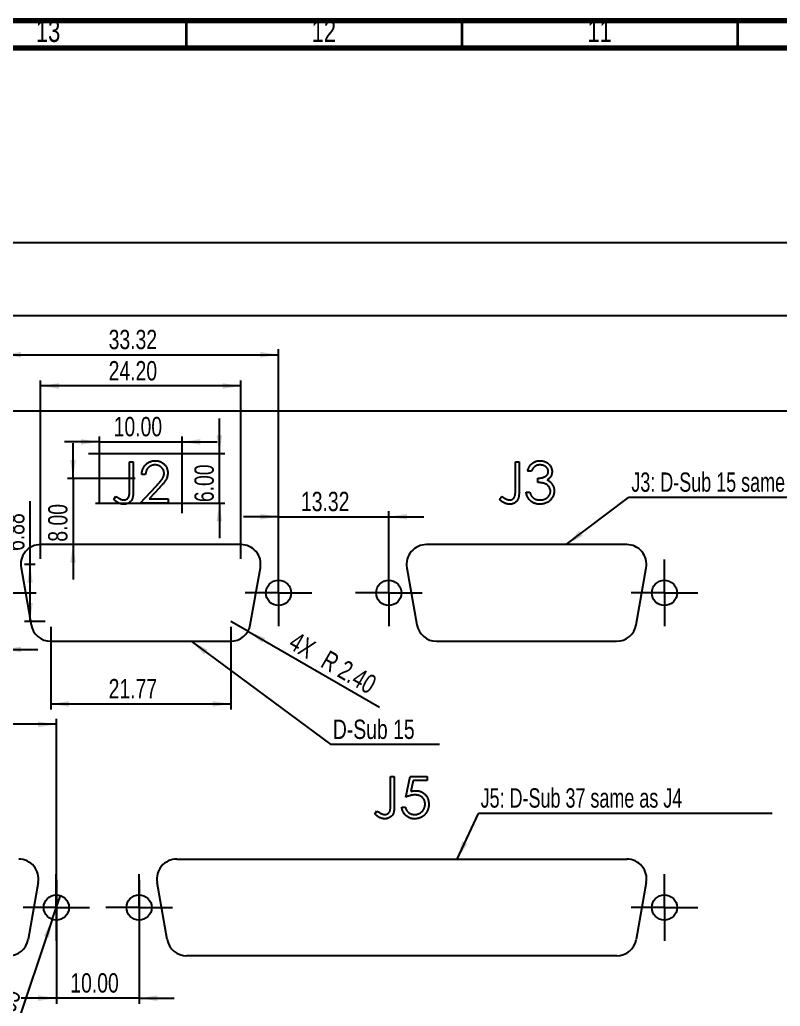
# Model space of a CAD drawing. Header units: millimetres. Extents: x 0 to 836, y 0 to 589.
# Drawn here: x 195.3 to 333.2, y 410.4 to 589.1 of the extents above; entities that cross this region are included whole.
import ezdxf

# ---------------------------------------------------------------- set-up
doc = ezdxf.new("R2010")
doc.units = ezdxf.units.MM
doc.layers.add('FORMAT', color=7, linetype='Continuous')
doc.styles.add('SLDTEXTSTYLE0', font='TXT', dxfattribs={"width": 0.75})
doc.styles.add('SLDTEXTSTYLE3', font='TXT', dxfattribs={"width": 0.695652})
doc.dimstyles.new('SLDDIMSTYLE0', dxfattribs={"dimtxt": 3.5, "dimasz": 3.302, "dimexe": 0, "dimexo": 0.0625, "dimgap": 0.875, "dimtad": 1, "dimlfac": 0.666667, "dimrnd": 1e-09, "dimzin": 4, "dimdsep": 46, "dimtxsty": 'SLDTEXTSTYLE0', "dimsah": 1, "dimcen": 0.09, "dimadec": 0, "dimazin": 1, "dimtfac": 1, "dimtofl": 0, "dimtmove": 0, "dimatfit": 3, "dimfxl": 1, "dimfrac": 2, "dimtolj": 1, "dimtzin": 12, "dimarcsym": 0})
doc.dimstyles.new('SLDDIMSTYLE1', dxfattribs={"dimtxt": 3.5, "dimasz": 3.302, "dimexe": 0, "dimexo": 0.0625, "dimgap": 0.875, "dimtad": 1, "dimlfac": 0.666667, "dimrnd": 1e-09, "dimzin": 4, "dimdsep": 46, "dimtxsty": 'SLDTEXTSTYLE0', "dimsah": 1, "dimcen": 0.09, "dimadec": 0, "dimazin": 1, "dimtfac": 1, "dimtmove": 0, "dimatfit": 0, "dimfxl": 1, "dimfrac": 2, "dimtolj": 1, "dimtzin": 12, "dimarcsym": 0})
doc.dimstyles.new('SLDDIMSTYLE3', dxfattribs={"dimtxt": 3.5, "dimasz": 3.302, "dimexe": 0, "dimexo": 0.0625, "dimgap": 0.875, "dimtad": 1, "dimlfac": 0.666667, "dimrnd": 1e-09, "dimzin": 4, "dimdsep": 46, "dimtxsty": 'SLDTEXTSTYLE0', "dimsah": 1, "dimcen": 0, "dimadec": 0, "dimazin": 1, "dimtfac": 1, "dimtofl": 0, "dimtmove": 0, "dimatfit": 3, "dimfxl": 1, "dimfrac": 2, "dimtolj": 1, "dimtzin": 12, "dimarcsym": 0})
doc.dimstyles.new('SLDDIMSTYLE4', dxfattribs={"dimtxt": 3.5, "dimasz": 3.302, "dimexe": 0, "dimexo": 0.0625, "dimgap": 0.875, "dimtad": 1, "dimlfac": 0.666667, "dimrnd": 1e-09, "dimzin": 12, "dimdsep": 46, "dimtxsty": 'SLDTEXTSTYLE0', "dimsah": 1, "dimcen": 0.09, "dimadec": 0, "dimazin": 3, "dimtfac": 1, "dimtofl": 0, "dimtmove": 0, "dimatfit": 3, "dimfxl": 1, "dimfrac": 2, "dimtolj": 1, "dimtzin": 12, "dimarcsym": 0})
doc.dimstyles.new('SLDDIMSTYLE5', dxfattribs={"dimtxt": 3.5, "dimasz": 3.302, "dimexe": 0, "dimexo": 0.0625, "dimgap": 0.875, "dimtad": 1, "dimlfac": 0.666667, "dimrnd": 1e-09, "dimzin": 12, "dimdsep": 46, "dimtxsty": 'SLDTEXTSTYLE0', "dimsah": 1, "dimcen": 0.09, "dimadec": 0, "dimazin": 3, "dimtfac": 1, "dimtmove": 0, "dimatfit": 0, "dimfxl": 1, "dimfrac": 2, "dimtolj": 1, "dimtzin": 12, "dimarcsym": 0})
doc.dimstyles.new('SLDDIMSTYLE6', dxfattribs={"dimtxt": 3.5, "dimasz": 3.302, "dimexe": 0, "dimexo": 0.0625, "dimgap": 0.875, "dimtad": 1, "dimlfac": 0.666667, "dimrnd": 1e-09, "dimzin": 12, "dimdsep": 46, "dimtxsty": 'SLDTEXTSTYLE0', "dimblk1": 'NONE', "dimsah": 1, "dimcen": 0, "dimadec": 0, "dimazin": 3, "dimtfac": 1, "dimtmove": 0, "dimatfit": 3, "dimldrblk": 'NONE', "dimfxl": 1, "dimfrac": 2, "dimtolj": 1, "dimtzin": 12, "dimarcsym": 0})
doc.dimstyles.new('SLDDIMSTYLE7', dxfattribs={"dimtxt": 0.18, "dimasz": 3.302, "dimexe": 0, "dimexo": 0.0625, "dimgap": 0, "dimtad": 0, "dimtih": 1, "dimtoh": 1, "dimdec": 0, "dimrnd": 1e-09, "dimzin": 0, "dimdsep": 46, "dimtxsty": 'Standard', "dimsah": 1, "dimcen": 0.09, "dimadec": 0, "dimazin": 0, "dimtfac": 3.302, "dimtdec": 0, "dimtofl": 0, "dimtmove": 0, "dimatfit": 3, "dimfxl": 1, "dimfrac": 2, "dimtolj": 1, "dimtzin": 0, "dimarcsym": 0})

# ---------------------------------------------------------------- blocks, each defined once
blk = doc.blocks.new('_D_1')
at = {"layer": 'FORMAT'}
for p, q in [((58.29, 421.36), (58.29, 549.74)), ((694.29, 421.36), (694.29, 549.74)), ((58.29, 548.74), (694.29, 548.74))]:
    blk.add_line(p, q, dxfattribs=at)
for points in [[(58.29, 548.74), (61.59, 548.23), (61.59, 549.24)], [(694.29, 548.74), (690.99, 549.24), (690.99, 548.23)]]:
    blk.add_solid(points, dxfattribs=at)
at = {"layer": 'FORMAT', "insert": (369.18, 553.25), "char_height": 3.5, "attachment_point": 1, "style": 'SLDTEXTSTYLE0'}
blk.add_mtext('424.00', dxfattribs=at)
blk = doc.blocks.new('_D_32')
at = {"layer": 'FORMAT'}
for q in [(202.65, 430.43), (189.7, 392.04)]:
    blk.add_line((201.18, 426.1), q, dxfattribs=at)
blk.add_solid([(201.18, 426.1), (199.65, 423.13), (200.61, 422.8)], dxfattribs=at)
at = {"layer": 'FORMAT', "char_height": 3.5, "attachment_point": 1, "rotation": 71.3673, "style": 'SLDTEXTSTYLE0'}
for s, insert in [('3.05', (190.06, 407.33)), ('%%c', (188, 401.07)), ('2X', (185.39, 393.49))]:
    blk.add_mtext(s, dxfattribs=dict(at, insert=insert))
blk = doc.blocks.new('_None')
blk = doc.blocks.new('_D_33')
at = {"layer": 'FORMAT'}
for p, q in [((106.67, 433.29), (106.67, 462.45)), ((201.92, 461.45), (106.67, 461.45)), ((201.92, 433.29), (201.92, 462.45))]:
    blk.add_line(p, q, dxfattribs=at)
for points in [[(106.67, 461.45), (109.97, 460.94), (109.97, 461.96)], [(201.92, 461.45), (198.61, 461.96), (198.61, 460.94)]]:
    blk.add_solid(points, dxfattribs=at)
at = {"layer": 'FORMAT', "insert": (148.53, 465.96), "char_height": 3.5, "attachment_point": 1, "style": 'SLDTEXTSTYLE0'}
blk.add_mtext('63.50', dxfattribs=at)
blk = doc.blocks.new('_D_34')
at = {"layer": 'FORMAT'}
for p, q in [((201.92, 433.29), (201.92, 410.83)), ((216.92, 433.29), (216.92, 410.83)), ((201.92, 411.83), (195.57, 411.83)), ((216.92, 411.83), (201.92, 411.83)), ((216.92, 411.83), (223.27, 411.83))]:
    blk.add_line(p, q, dxfattribs=at)
for points in [[(201.92, 411.83), (198.61, 412.34), (198.61, 411.32)], [(216.92, 411.83), (220.22, 411.32), (220.22, 412.34)]]:
    blk.add_solid(points, dxfattribs=at)
at = {"layer": 'FORMAT', "insert": (204.45, 416.34), "char_height": 3.5, "attachment_point": 1, "style": 'SLDTEXTSTYLE0'}
blk.add_mtext('10.00', dxfattribs=at)
blk = doc.blocks.new('_D_42')
at = {"layer": 'FORMAT'}
for p, q in [((199.07, 491.42), (199.07, 523.76)), ((235.37, 522.76), (199.07, 522.76)), ((235.37, 491.42), (235.37, 523.76))]:
    blk.add_line(p, q, dxfattribs=at)
for points in [[(199.07, 522.76), (202.37, 522.25), (202.37, 523.26)], [(235.37, 522.76), (232.06, 523.26), (232.06, 522.25)]]:
    blk.add_solid(points, dxfattribs=at)
at = {"layer": 'FORMAT', "insert": (211.4, 527.27), "char_height": 3.5, "attachment_point": 1, "style": 'SLDTEXTSTYLE0'}
blk.add_mtext('24.20', dxfattribs=at)
blk = doc.blocks.new('_D_43')
at = {"layer": 'FORMAT'}
for p, q in [((200.89, 479.1), (200.89, 464.15)), ((233.54, 479.1), (233.54, 464.15)), ((200.89, 465.15), (233.54, 465.15))]:
    blk.add_line(p, q, dxfattribs=at)
for points in [[(200.89, 465.15), (204.19, 464.65), (204.19, 465.66)], [(233.54, 465.15), (230.24, 465.66), (230.24, 464.65)]]:
    blk.add_solid(points, dxfattribs=at)
at = {"layer": 'FORMAT', "insert": (211.4, 469.66), "char_height": 3.5, "attachment_point": 1, "style": 'SLDTEXTSTYLE0'}
blk.add_mtext('21.77', dxfattribs=at)
blk = doc.blocks.new('_D_44')
at = {"layer": 'FORMAT'}
for p, q in [((197.15, 490.42), (197.15, 501.91)), ((198.07, 490.42), (196.15, 490.42)), ((197.15, 480.1), (197.15, 490.42)), ((199.89, 480.1), (196.15, 480.1))]:
    blk.add_line(p, q, dxfattribs=at)
for points in [[(197.15, 490.42), (196.64, 487.12), (197.65, 487.12)], [(197.15, 480.1), (197.65, 483.41), (196.64, 483.41)]]:
    blk.add_solid(points, dxfattribs=at)
at = {"layer": 'FORMAT', "insert": (192.63, 492.86), "char_height": 3.5, "attachment_point": 1, "rotation": 90, "style": 'SLDTEXTSTYLE0'}
blk.add_mtext('6.88', dxfattribs=at)
blk = doc.blocks.new('_D_46')
at = {"layer": 'FORMAT'}
for p, q in [((192.23, 490.29), (192.23, 529.42)), ((242.21, 490.29), (242.21, 529.42)), ((192.23, 528.42), (242.21, 528.42))]:
    blk.add_line(p, q, dxfattribs=at)
for points in [[(192.23, 528.42), (195.53, 527.91), (195.53, 528.93)], [(242.21, 528.42), (238.9, 528.93), (238.9, 527.91)]]:
    blk.add_solid(points, dxfattribs=at)
at = {"layer": 'FORMAT', "insert": (211.4, 532.93), "char_height": 3.5, "attachment_point": 1, "style": 'SLDTEXTSTYLE0'}
blk.add_mtext('33.32', dxfattribs=at)
blk = doc.blocks.new('_D_47')
at = {"layer": 'FORMAT'}
for p, q in [((177.23, 480.24), (177.23, 474.01)), ((192.23, 480.24), (192.23, 474.01)), ((177.23, 475.01), (170.88, 475.01)), ((192.23, 475.01), (177.23, 475.01)), ((192.23, 475.01), (198.58, 475.01))]:
    blk.add_line(p, q, dxfattribs=at)
for points in [[(177.23, 475.01), (173.92, 475.52), (173.92, 474.51)], [(192.23, 475.01), (195.53, 474.51), (195.53, 475.52)]]:
    blk.add_solid(points, dxfattribs=at)
at = {"layer": 'FORMAT', "insert": (176.69, 479.53), "char_height": 3.5, "attachment_point": 1, "style": 'SLDTEXTSTYLE0'}
blk.add_mtext('10.00', dxfattribs=at)
blk = doc.blocks.new('_D_51')
at = {"layer": 'FORMAT'}
for p, q in [((231.47, 510.52), (231.47, 516.87)), ((207.74, 510.52), (232.47, 510.52)), ((231.47, 501.52), (231.47, 510.52)), ((209, 501.52), (232.47, 501.52)), ((231.47, 501.52), (231.47, 495.17))]:
    blk.add_line(p, q, dxfattribs=at)
for points in [[(231.47, 510.52), (231.98, 513.83), (230.96, 513.83)], [(231.47, 501.52), (230.96, 498.22), (231.98, 498.22)]]:
    blk.add_solid(points, dxfattribs=at)
at = {"layer": 'FORMAT', "insert": (226.96, 501.71), "char_height": 3.5, "attachment_point": 1, "rotation": 90, "style": 'SLDTEXTSTYLE0'}
blk.add_mtext('6.00', dxfattribs=at)
blk = doc.blocks.new('_D_52')
at = {"layer": 'FORMAT'}
for p, q in [((209.72, 501.69), (209.72, 513.62)), ((224.72, 499.69), (224.72, 513.62)), ((209.72, 512.62), (203.37, 512.62)), ((209.72, 512.62), (224.72, 512.62)), ((224.72, 512.62), (231.07, 512.62))]:
    blk.add_line(p, q, dxfattribs=at)
for points in [[(209.72, 512.62), (206.41, 513.13), (206.41, 512.12)], [(224.72, 512.62), (228.02, 512.12), (228.02, 513.13)]]:
    blk.add_solid(points, dxfattribs=at)
at = {"layer": 'FORMAT', "insert": (212.31, 517.14), "char_height": 3.5, "attachment_point": 1, "style": 'SLDTEXTSTYLE0'}
blk.add_mtext('10.00', dxfattribs=at)
blk = doc.blocks.new('_D_53')
at = {"layer": 'FORMAT'}
for p, q in [((204.94, 506.02), (204.94, 512.37)), ((216.22, 506.02), (203.94, 506.02)), ((204.94, 506.02), (204.94, 494.02)), ((216.22, 494.02), (203.94, 494.02)), ((204.94, 494.02), (204.94, 487.67))]:
    blk.add_line(p, q, dxfattribs=at)
for points in [[(204.94, 506.02), (205.45, 509.33), (204.44, 509.33)], [(204.94, 494.02), (204.44, 490.72), (205.45, 490.72)]]:
    blk.add_solid(points, dxfattribs=at)
at = {"layer": 'FORMAT', "insert": (200.43, 494.54), "char_height": 3.5, "attachment_point": 1, "rotation": 90, "style": 'SLDTEXTSTYLE0'}
blk.add_mtext('8.00', dxfattribs=at)
blk = doc.blocks.new('_D_84')
at = {"layer": 'FORMAT'}
for q in [(233.54, 480.1), (260.52, 464.53)]:
    blk.add_line((236.66, 478.3), q, dxfattribs=at)
blk.add_solid([(236.66, 478.3), (239.27, 476.21), (239.77, 477.09)], dxfattribs=at)
at = {"layer": 'FORMAT', "char_height": 3.5, "attachment_point": 1, "rotation": 330, "style": 'SLDTEXTSTYLE0'}
for s, insert in [('4X', (245.53, 478.37)), ('R 2.40', (251.35, 475.01))]:
    blk.add_mtext(s, dxfattribs=dict(at, insert=insert))
blk = doc.blocks.new('_D_85')
at = {"layer": 'FORMAT'}
for p, q in [((242.21, 499.07), (235.86, 499.07)), ((242.21, 492.3), (242.21, 500.07)), ((242.21, 499.07), (262.19, 499.07)), ((262.19, 486.26), (262.19, 500.07)), ((262.19, 499.07), (268.54, 499.07))]:
    blk.add_line(p, q, dxfattribs=at)
for points in [[(242.21, 499.07), (238.9, 499.58), (238.9, 498.56)], [(262.19, 499.07), (265.49, 498.56), (265.49, 499.58)]]:
    blk.add_solid(points, dxfattribs=at)
at = {"layer": 'FORMAT', "insert": (246.27, 503.58), "char_height": 3.5, "attachment_point": 1, "style": 'SLDTEXTSTYLE0'}
blk.add_mtext('13.32', dxfattribs=at)
blk = doc.blocks.new('SW_NOTE_0')
at = {"layer": 'FORMAT', "color": 0}
blk.add_line((53.26, 0), (0, 0), dxfattribs=at)
at = {"layer": 'FORMAT', "color": 0, "insert": (0.41, 4.56), "char_height": 3.5, "attachment_point": 1, "style": 'SLDTEXTSTYLE3'}
blk.add_mtext('J5: D-Sub 37 same as J4', dxfattribs=at)
blk = doc.blocks.new('SW_NOTE_0_1')
at = {"layer": 'FORMAT', "color": 0}
blk.add_line((53.26, 0), (0, 0), dxfattribs=at)
at = {"layer": 'FORMAT', "color": 0, "insert": (0.49, 4.53), "char_height": 3.5, "attachment_point": 1, "style": 'SLDTEXTSTYLE3'}
blk.add_mtext('J3: D-Sub 15 same as J2', dxfattribs=at)
blk = doc.blocks.new('SW_NOTE_0_5')
at = {"layer": 'FORMAT', "color": 0}
blk.add_line((19.71, 0), (0, 0), dxfattribs=at)
at = {"layer": 'FORMAT', "color": 0, "insert": (0.39, 4.52), "char_height": 3.5, "attachment_point": 1, "style": 'SLDTEXTSTYLE0'}
blk.add_mtext('D-Sub 15', dxfattribs=at)
blk = doc.blocks.new('SW_CENTERMARKSYMBOL_12')
at = {"layer": 'FORMAT', "color": 0}
for p, q in [((0, 3.75), (0, 6.0375)), ((0, 0), (0, 3.75)), ((-3.75, 0), (-6.0375, 0)), ((0, 0), (-3.75, 0)), ((0, 0), (0, -3.75)), ((0, 0), (3.75, 0)), ((3.75, 0), (6.0375, 0)), ((0, -3.75), (0, -6.0375))]:
    blk.add_line(p, q, dxfattribs=at)
blk = doc.blocks.new('SW_CENTERMARKSYMBOL_15')
at = {"layer": 'FORMAT', "color": 0}
for p, q in [((0, 3.75), (0, 6.0375)), ((0, 0), (0, 3.75)), ((-3.75, 0), (-6.0375, 0)), ((0, 0), (-3.75, 0)), ((0, 0), (0, -3.75)), ((0, 0), (3.75, 0)), ((3.75, 0), (6.0375, 0)), ((0, -3.75), (0, -6.0375))]:
    blk.add_line(p, q, dxfattribs=at)
blk = doc.blocks.new('SW_CENTERMARKSYMBOL_17')
at = {"layer": 'FORMAT', "color": 0}
for p, q in [((0, 3.75), (0, 6.0375)), ((0, 0), (0, 3.75)), ((-3.75, 0), (-6.0375, 0)), ((0, 0), (-3.75, 0)), ((0, 0), (0, -3.75)), ((0, 0), (3.75, 0)), ((3.75, 0), (6.0375, 0)), ((0, -3.75), (0, -6.0375))]:
    blk.add_line(p, q, dxfattribs=at)
blk = doc.blocks.new('SW_CENTERMARKSYMBOL_18')
at = {"layer": 'FORMAT', "color": 0}
for p, q in [((0, 3.75), (0, 6.0375)), ((0, 0), (0, 3.75)), ((-3.75, 0), (-6.0375, 0)), ((0, 0), (-3.75, 0)), ((0, 0), (0, -3.75)), ((0, 0), (3.75, 0)), ((3.75, 0), (6.0375, 0)), ((0, -3.75), (0, -6.0375))]:
    blk.add_line(p, q, dxfattribs=at)
blk = doc.blocks.new('SW_CENTERMARKSYMBOL_19')
at = {"layer": 'FORMAT', "color": 0}
for p, q in [((0, 3.75), (0, 6.0375)), ((0, 0), (0, 3.75)), ((-3.75, 0), (-6.0375, 0)), ((0, 0), (-3.75, 0)), ((0, 0), (0, -3.75)), ((0, 0), (3.75, 0)), ((3.75, 0), (6.0375, 0)), ((0, -3.75), (0, -6.0375))]:
    blk.add_line(p, q, dxfattribs=at)
blk = doc.blocks.new('SW_CENTERMARKSYMBOL_20')
at = {"layer": 'FORMAT', "color": 0}
for p, q in [((0, 3.75), (0, 6.0375)), ((0, 0), (0, 3.75)), ((-3.75, 0), (-6.0375, 0)), ((0, 0), (-3.75, 0)), ((0, 0), (0, -3.75)), ((0, 0), (3.75, 0)), ((3.75, 0), (6.0375, 0)), ((0, -3.75), (0, -6.0375))]:
    blk.add_line(p, q, dxfattribs=at)
blk = doc.blocks.new('SW_CENTERMARKSYMBOL_21')
at = {"layer": 'FORMAT', "color": 0}
for p, q in [((0, 3.75), (0, 6.0375)), ((0, 0), (0, 3.75)), ((-3.75, 0), (-6.0375, 0)), ((0, 0), (-3.75, 0)), ((0, 0), (0, -3.75)), ((0, 0), (3.75, 0)), ((3.75, 0), (6.0375, 0)), ((0, -3.75), (0, -6.0375))]:
    blk.add_line(p, q, dxfattribs=at)

msp = doc.modelspace()

# ---------------------------------------------------------------- linework, layer by layer
at = {"color": 7, "linetype": 'Continuous', "lineweight": 70}
for p, q in [((15, 589), (836, 589)), ((20, 584), (831, 584))]:
    msp.add_line(p, q, dxfattribs=at)
at = {"color": 7, "linetype": 'Continuous', "lineweight": 35}
for p, q in [((225.5, 584), (225.5, 589)), ((275.5, 584), (275.5, 589)), ((325.5, 584), (325.5, 589))]:
    msp.add_line(p, q, dxfattribs=at)
at = {"color": 7, "linetype": 'Continuous', "lineweight": 25}
for p, q in [((58.29008, 535.51361), (694.29008, 535.51361)), ((58.29008, 518.26361), (694.29008, 518.26361)), ((215.19585, 509.02361), (215.86893, 509.02361)), ((215.19585, 504.03413), (215.19585, 509.02361)), ((215.86893, 509.02361), (215.86893, 503.95901)), ((285.15585, 509.02361), (285.82893, 509.02361)), ((285.15585, 504.03413), (285.15585, 509.02361)), ((285.82893, 509.02361), (285.82893, 503.95901)), ((218.08047, 506.71592), (217.40739, 506.71592)), ((288.04047, 507.29284), (287.36739, 507.29284)), ((289.19432, 505.27361), (289.19432, 506.04284)), ((217.11893, 501.52361), (220.02758, 504.62758)), ((220.6015, 504.29554), (218.725, 502.29284)), ((212.31124, 502.19669), (212.70787, 502.77361)), ((282.27124, 502.19669), (282.66787, 502.77361)), ((287.07893, 503.54284), (287.75201, 503.54284)), ((222.21508, 501.52361), (217.11893, 501.52361)), ((218.725, 502.29284), (222.21508, 502.29284)), ((222.21508, 502.29284), (222.21508, 501.52361)), ((235.36508, 494.02361), (199.06508, 494.02361)), ((305.32508, 494.02361), (269.02508, 494.02361)), ((195.51994, 489.79754), (197.34244, 479.47754)), ((237.08773, 479.47754), (238.91023, 489.79754)), ((265.47994, 489.79754), (267.30244, 479.47754)), ((307.04773, 479.47754), (308.87023, 489.79754)), ((200.88758, 476.50361), (233.54258, 476.50361)), ((270.84758, 476.50361), (303.50258, 476.50361)), ((262.52085, 452.02361), (263.19393, 452.02361)), ((262.52085, 447.03413), (262.52085, 452.02361)), ((263.19393, 452.02361), (263.19393, 446.95901)), ((265.30932, 448.27361), (266.07855, 452.02361)), ((266.07855, 452.02361), (269.15547, 452.02361)), ((266.60439, 451.25438), (266.20024, 449.28172)), ((269.15547, 451.25438), (266.60439, 451.25438)), ((269.15547, 452.02361), (269.15547, 451.25438)), ((259.63624, 445.19669), (260.03287, 445.77361)), ((264.54008, 446.44669), (265.21316, 446.44669)), ((223.74008, 437.02361), (305.34008, 437.02361)), ((198.63523, 432.79754), (196.81273, 422.47754)), ((222.01744, 422.47754), (220.19494, 432.79754)), ((308.88523, 432.79754), (307.06273, 422.47754)), ((303.51758, 419.50361), (225.56258, 419.50361))]:
    msp.add_line(p, q, dxfattribs=at)
for centre in [(242.20508, 485.26361), (262.18508, 485.26361), (312.16508, 485.26361), (201.91508, 428.26361), (216.91508, 428.26361), (312.16508, 428.26361)]:
    msp.add_circle(centre, 2.2875, dxfattribs=at)
for centre, start, end in [((199.06508, 490.42361), 90, 190.0151058), ((235.36508, 490.42361), 349.9848942, 90), ((269.02508, 490.42361), 90, 190.0151058), ((305.32508, 490.42361), 349.9848942, 90), ((200.88758, 480.10361), 190.0151058, 270), ((233.54258, 480.10361), 270, 349.9848942), ((270.84758, 480.10361), 190.0151058, 270), ((303.50258, 480.10361), 270, 349.9848942), ((195.09008, 433.42361), 349.9848942, 90), ((223.74008, 433.42361), 90, 190.0151058), ((305.34008, 433.42361), 349.9848942, 90), ((193.26758, 423.10361), 270, 349.9848942), ((225.56258, 423.10361), 190.0151058, 270), ((303.51758, 423.10361), 270, 349.9848942)]:
    msp.add_arc(centre, 3.6, start, end, dxfattribs=at)
for points, knots in [([(217.40739, 506.71592), (217.41178, 506.80521), (217.42039, 506.98058), (217.46074, 507.23628), (217.51847, 507.48068), (217.6001, 507.71183), (217.70147, 507.93177), (217.82303, 508.13963), (217.96702, 508.33461), (218.13032, 508.51491), (218.30768, 508.68031), (218.49905, 508.82314), (218.70015, 508.94382), (218.91036, 509.04471), (219.13206, 509.12044), (219.36324, 509.17663), (219.60491, 509.21044), (219.76956, 509.21407), (219.85331, 509.21592)], [0, 0, 0, 0, 0.068790794, 0.135103289, 0.198978674, 0.2619043, 0.323494969, 0.385195378, 0.446969239, 0.509764777, 0.572250569, 0.633405176, 0.693251163, 0.752583163, 0.812579266, 0.873275085, 0.935549943, 1, 1, 1, 1]), ([(219.81875, 508.44669), (219.7601, 508.44515), (219.64492, 508.44214), (219.4758, 508.4211), (219.31448, 508.38478), (219.16053, 508.33512), (219.0137, 508.27199), (218.87471, 508.19337), (218.74386, 508.09955), (218.62091, 507.99317), (218.50763, 507.87474), (218.4081, 507.74272), (218.32113, 507.59952), (218.24526, 507.44553), (218.18364, 507.27934), (218.13655, 507.10155), (218.0993, 506.91293), (218.08685, 506.78268), (218.08047, 506.71592)], [0, 0, 0, 0, 0.064438672, 0.126546911, 0.186887153, 0.245877536, 0.304040885, 0.362191218, 0.420975933, 0.480660283, 0.540600275, 0.600689098, 0.66193579, 0.724442506, 0.789038394, 0.856313757, 0.926352028, 1, 1, 1, 1]), ([(221.44585, 506.92625), (221.44449, 506.97743), (221.44181, 507.07828), (221.41811, 507.22615), (221.3823, 507.36879), (221.33099, 507.50664), (221.26326, 507.63831), (221.18082, 507.76396), (221.0857, 507.88544), (220.97566, 507.99934), (220.85478, 508.10365), (220.72708, 508.19606), (220.59197, 508.27329), (220.45003, 508.3366), (220.30164, 508.38626), (220.14653, 508.42067), (219.98512, 508.44227), (219.87491, 508.4452), (219.81875, 508.44669)], [0, 0, 0, 0, 0.061965401, 0.122121906, 0.180988497, 0.239933216, 0.299905831, 0.359988847, 0.421775742, 0.486575826, 0.551534805, 0.615017543, 0.677258617, 0.739729962, 0.803050103, 0.866495132, 0.931973474, 1, 1, 1, 1]), ([(219.85331, 509.21592), (219.93554, 509.21399), (220.09714, 509.21021), (220.33299, 509.17772), (220.55751, 509.12684), (220.77027, 509.05545), (220.96957, 508.95948), (221.1569, 508.8442), (221.33451, 508.71087), (221.49438, 508.5539), (221.64118, 508.38632), (221.76783, 508.20742), (221.87628, 508.02264), (221.96669, 507.83058), (222.03324, 507.62943), (222.08376, 507.42212), (222.11232, 507.20649), (222.1167, 507.06055), (222.11893, 506.98635)], [0, 0, 0, 0, 0.06947546, 0.136516798, 0.200788824, 0.263829673, 0.325735023, 0.387290692, 0.449509219, 0.51296782, 0.576275215, 0.6375801, 0.697902606, 0.757172088, 0.816598528, 0.876653171, 0.937289642, 1, 1, 1, 1]), ([(287.36739, 507.29284), (287.38563, 507.36834), (287.42127, 507.51593), (287.49563, 507.7268), (287.57662, 507.92635), (287.67389, 508.11085), (287.77998, 508.28399), (287.90153, 508.44185), (288.03293, 508.58845), (288.17826, 508.71855), (288.33068, 508.83636), (288.49233, 508.9368), (288.65995, 509.02321), (288.83471, 509.0944), (289.01712, 509.14802), (289.20554, 509.18693), (289.40046, 509.2122), (289.53278, 509.21466), (289.59996, 509.21592)], [0, 0, 0, 0, 0.072625346, 0.141976611, 0.208984928, 0.27395687, 0.336889347, 0.398744953, 0.460115885, 0.520824923, 0.580994459, 0.640151928, 0.698622451, 0.757271081, 0.816426694, 0.876254048, 0.937165293, 1, 1, 1, 1]), ([(289.60898, 508.44669), (289.52358, 508.4437), (289.35678, 508.43788), (289.11632, 508.38687), (288.89278, 508.30549), (288.72191, 508.20835), (288.59574, 508.11246), (288.50557, 508.02871), (288.41703, 507.93564), (288.33593, 507.82751), (288.25391, 507.71166), (288.17925, 507.58218), (288.10669, 507.44245), (288.06297, 507.34368), (288.04047, 507.29284)], [0, 0, 0, 0, 0.122711942, 0.239684964, 0.351815855, 0.463766133, 0.520817793, 0.579448291, 0.640604145, 0.705297512, 0.773633881, 0.844669382, 0.920056508, 1, 1, 1, 1]), ([(289.59996, 509.21592), (289.69786, 509.21296), (289.8915, 509.20711), (290.176, 509.15373), (290.45034, 509.06924), (290.71153, 508.95252), (290.95414, 508.80854), (291.17, 508.63719), (291.35619, 508.44176), (291.5124, 508.22591), (291.6347, 507.99522), (291.72489, 507.75779), (291.77979, 507.51418), (291.7869, 507.3497), (291.79047, 507.2673)], [0, 0, 0, 0, 0.090254249, 0.178539792, 0.266093034, 0.354630978, 0.441886153, 0.525746915, 0.608113634, 0.690197273, 0.770821484, 0.848326181, 0.92401174, 1, 1, 1, 1]), ([(291.11739, 507.2703), (291.1165, 507.30947), (291.11474, 507.38739), (291.09246, 507.50123), (291.05898, 507.61159), (291.01295, 507.718), (290.95134, 507.81972), (290.87761, 507.91762), (290.78983, 508.01114), (290.68923, 508.09832), (290.5812, 508.18139), (290.46281, 508.25192), (290.33762, 508.31223), (290.2055, 508.36197), (290.06601, 508.39938), (289.91981, 508.42624), (289.76662, 508.44304), (289.66211, 508.44546), (289.60898, 508.44669)], [0, 0, 0, 0, 0.0552745491, 0.1099660939, 0.1632474429, 0.2180761855, 0.2733008744, 0.3309093, 0.3909945234, 0.4541759534, 0.5188615408, 0.583310532, 0.6485166819, 0.7150308871, 0.7825020729, 0.8523226851, 0.9249284898, 1, 1, 1, 1]), ([(220.02758, 504.62758), (220.0984, 504.7015), (220.23443, 504.8435), (220.42682, 505.0508), (220.59962, 505.24312), (220.75394, 505.42009), (220.88644, 505.5843), (221.00402, 505.73044), (221.09823, 505.86491), (221.20048, 506.02078), (221.29951, 506.21109), (221.38461, 506.44367), (221.4365, 506.68308), (221.44272, 506.84487), (221.44585, 506.92625)], [0, 0, 0, 0, 0.110802644, 0.212829202, 0.30610131, 0.390647321, 0.466924469, 0.534481039, 0.593586941, 0.644557005, 0.736200453, 0.825024026, 0.911985585, 1, 1, 1, 1]), ([(222.11893, 506.98635), (222.1153, 506.88189), (222.10811, 506.6748), (222.04658, 506.37049), (221.95048, 506.07564), (221.83477, 505.83835), (221.71804, 505.64713), (221.61286, 505.4897), (221.48972, 505.32019), (221.34683, 505.13917), (221.18716, 504.94521), (221.00926, 504.73845), (220.81185, 504.52101), (220.6733, 504.3725), (220.6015, 504.29554)], [0, 0, 0, 0, 0.098702196, 0.195672309, 0.292422427, 0.391342544, 0.444462441, 0.504228775, 0.570352338, 0.642545753, 0.722287505, 0.807921123, 0.900469538, 1, 1, 1, 1]), ([(289.19432, 506.04284), (289.2871, 506.04441), (289.46885, 506.0475), (289.73434, 506.0848), (289.98821, 506.1364), (290.22484, 506.21544), (290.44052, 506.30724), (290.62763, 506.41407), (290.78356, 506.53282), (290.90755, 506.66531), (291.00082, 506.80742), (291.06902, 506.95552), (291.10931, 507.11093), (291.11469, 507.21699), (291.11739, 507.2703)], [0, 0, 0, 0, 0.110165553, 0.215787256, 0.318027435, 0.417573954, 0.511650488, 0.596162097, 0.672934533, 0.743669557, 0.810677001, 0.874058962, 0.936696302, 1, 1, 1, 1]), ([(291.79047, 507.2673), (291.78798, 507.188), (291.7831, 507.03282), (291.74167, 506.80627), (291.67195, 506.59276), (291.57537, 506.39137), (291.45035, 506.20339), (291.29891, 506.02839), (291.11997, 505.8656), (290.98438, 505.77234), (290.91457, 505.72433)], [0, 0, 0, 0, 0.128067549, 0.250608319, 0.370630166, 0.490072247, 0.610374764, 0.73431307, 0.863216504, 1, 1, 1, 1]), ([(291.50201, 503.68707), (291.49873, 503.75695), (291.49219, 503.89637), (291.44224, 504.10148), (291.36008, 504.2991), (291.24507, 504.48586), (291.10507, 504.65895), (290.94143, 504.81339), (290.7528, 504.94083), (290.57918, 505.02887), (290.4254, 505.08895), (290.29379, 505.12897), (290.14646, 505.16286), (289.98517, 505.19438), (289.80872, 505.22122), (289.6173, 505.24359), (289.41087, 505.26149), (289.26796, 505.26949), (289.19432, 505.27361)], [0, 0, 0, 0, 0.066909186, 0.13348544, 0.201035117, 0.27123434, 0.342879984, 0.41383613, 0.485976622, 0.560229557, 0.599884181, 0.64405484, 0.691891932, 0.744687524, 0.801491775, 0.862857698, 0.929328379, 1, 1, 1, 1]), ([(290.91457, 505.72433), (290.99435, 505.68581), (291.15242, 505.60948), (291.36789, 505.45979), (291.56348, 505.28695), (291.67256, 505.15207), (291.72737, 505.08431)], [0, 0, 0, 0, 0.2538796, 0.503008917, 0.750291081, 1, 1, 1, 1]), ([(291.72737, 505.08431), (291.76346, 505.0349), (291.83504, 504.93689), (291.9234, 504.77931), (292.00357, 504.61998), (292.06603, 504.45464), (292.1144, 504.2852), (292.14898, 504.11137), (292.17046, 503.933), (292.17354, 503.81233), (292.17508, 503.75167)], [0, 0, 0, 0, 0.12813551, 0.254172712, 0.378111645, 0.501712263, 0.623986309, 0.747095614, 0.872874637, 1, 1, 1, 1]), ([(212.70787, 502.77361), (212.79938, 502.71051), (212.97215, 502.59136), (213.22609, 502.43809), (213.45109, 502.30668), (213.59826, 502.23971), (213.66641, 502.20871)], [0, 0, 0, 0, 0.299184288, 0.564898946, 0.798547869, 1, 1, 1, 1]), ([(215.86893, 503.95901), (215.86826, 503.86535), (215.86697, 503.68552), (215.85986, 503.42651), (215.84672, 503.19), (215.82757, 502.97546), (215.80203, 502.78356), (215.7728, 502.61282), (215.73742, 502.46467), (215.68413, 502.29831), (215.59676, 502.11585), (215.46526, 501.91881), (215.3019, 501.74645), (215.11268, 501.59677), (214.89595, 501.4775), (214.65617, 501.39188), (214.39481, 501.33966), (214.21353, 501.33414), (214.12013, 501.3313)], [0, 0, 0, 0, 0.077360684, 0.148541953, 0.214007737, 0.272994503, 0.326409196, 0.373880401, 0.416019938, 0.45212552, 0.518001711, 0.58236693, 0.647043782, 0.713330421, 0.78091197, 0.850394959, 0.922922974, 1, 1, 1, 1]), ([(214.15769, 502.10053), (214.20951, 502.10272), (214.31194, 502.10706), (214.46079, 502.1453), (214.6032, 502.20369), (214.73407, 502.28917), (214.85468, 502.39081), (214.9542, 502.51371), (215.03716, 502.64992), (215.08709, 502.77886), (215.1189, 502.89646), (215.13909, 503.00453), (215.15675, 503.13087), (215.17214, 503.27564), (215.18115, 503.43913), (215.19125, 503.62086), (215.19491, 503.82127), (215.19553, 503.96101), (215.19585, 504.03413)], [0, 0, 0, 0, 0.062326366, 0.123196245, 0.18403622, 0.246964085, 0.310699396, 0.373267637, 0.43658758, 0.502124791, 0.539004722, 0.583255376, 0.634446515, 0.692676046, 0.758570486, 0.831658675, 0.911917102, 1, 1, 1, 1]), ([(282.66787, 502.77361), (282.75938, 502.71051), (282.93215, 502.59136), (283.18609, 502.43809), (283.41109, 502.30668), (283.55826, 502.23971), (283.62641, 502.20871)], [0, 0, 0, 0, 0.299184288, 0.564898946, 0.798547869, 1, 1, 1, 1]), ([(285.82893, 503.95901), (285.82826, 503.86535), (285.82697, 503.68552), (285.81986, 503.42651), (285.80672, 503.19), (285.78757, 502.97546), (285.76203, 502.78356), (285.7328, 502.61282), (285.69742, 502.46467), (285.64413, 502.29831), (285.55676, 502.11585), (285.42526, 501.91881), (285.2619, 501.74645), (285.07268, 501.59677), (284.85595, 501.4775), (284.61617, 501.39188), (284.35481, 501.33966), (284.17353, 501.33414), (284.08013, 501.3313)], [0, 0, 0, 0, 0.077360684, 0.148541953, 0.214007737, 0.272994503, 0.326409196, 0.373880401, 0.416019938, 0.45212552, 0.518001711, 0.58236693, 0.647043782, 0.713330421, 0.78091197, 0.850394959, 0.922922974, 1, 1, 1, 1]), ([(284.11769, 502.10053), (284.16951, 502.10272), (284.27194, 502.10706), (284.42079, 502.1453), (284.5632, 502.20369), (284.69407, 502.28917), (284.81468, 502.39081), (284.9142, 502.51371), (284.99716, 502.64992), (285.04709, 502.77886), (285.0789, 502.89646), (285.09909, 503.00453), (285.11675, 503.13087), (285.13214, 503.27564), (285.14115, 503.43913), (285.15125, 503.62086), (285.15491, 503.82127), (285.15553, 503.96101), (285.15585, 504.03413)], [0, 0, 0, 0, 0.062326366, 0.123196245, 0.18403622, 0.246964085, 0.310699396, 0.373267637, 0.43658758, 0.502124791, 0.539004722, 0.583255376, 0.634446515, 0.692676046, 0.758570486, 0.831658675, 0.911917102, 1, 1, 1, 1]), ([(289.58043, 501.3313), (289.50025, 501.33316), (289.34247, 501.33682), (289.11052, 501.36185), (288.88912, 501.40756), (288.67796, 501.46906), (288.47687, 501.54704), (288.28644, 501.64416), (288.10552, 501.7584), (287.93581, 501.89111), (287.77733, 502.03957), (287.63429, 502.20641), (287.5043, 502.38855), (287.39085, 502.5881), (287.28877, 502.80248), (287.20481, 503.03444), (287.13092, 503.28191), (287.09656, 503.45436), (287.07893, 503.54284)], [0, 0, 0, 0, 0.06554117, 0.128963168, 0.190377136, 0.250092362, 0.308548432, 0.366397963, 0.424542189, 0.483169996, 0.5422434, 0.601739352, 0.662506002, 0.724855513, 0.789127829, 0.8563464, 0.926295235, 1, 1, 1, 1]), ([(287.75201, 503.54284), (287.76954, 503.48509), (287.80365, 503.37277), (287.86171, 503.21111), (287.92786, 503.06291), (287.99882, 502.92709), (288.07334, 502.80231), (288.15673, 502.69186), (288.24281, 502.5909), (288.30769, 502.53402), (288.33945, 502.50618)], [0, 0, 0, 0, 0.149770386, 0.29131641, 0.4259663731, 0.552159574, 0.6715274135, 0.7861216287, 0.8953250731, 1, 1, 1, 1]), ([(288.33945, 502.50618), (288.38144, 502.47381), (288.4653, 502.40916), (288.60194, 502.32665), (288.74565, 502.25516), (288.89954, 502.20056), (289.06029, 502.15432), (289.23049, 502.12406), (289.40864, 502.1033), (289.53029, 502.10147), (289.59245, 502.10053)], [0, 0, 0, 0, 0.1182713048, 0.2361775331, 0.3556629329, 0.4759041647, 0.6001273417, 0.7286081162, 0.8613134757, 1, 1, 1, 1]), ([(292.17508, 503.75167), (292.17124, 503.64665), (292.16357, 503.43711), (292.09499, 503.12752), (291.98867, 502.82489), (291.83769, 502.53545), (291.65369, 502.26463), (291.43478, 502.02232), (291.18345, 501.81404), (290.90316, 501.64002), (290.59948, 501.50091), (290.27467, 501.40436), (289.93342, 501.34147), (289.69941, 501.33473), (289.58043, 501.3313)], [0, 0, 0, 0, 0.079648251, 0.158921676, 0.239619495, 0.32260943, 0.406034637, 0.487602095, 0.569684627, 0.653036145, 0.737435718, 0.822477816, 0.909747655, 1, 1, 1, 1]), ([(289.59245, 502.10053), (289.66264, 502.10185), (289.79988, 502.10443), (290.00014, 502.12817), (290.19066, 502.16273), (290.36931, 502.21612), (290.53845, 502.28208), (290.6957, 502.36489), (290.84312, 502.46206), (290.97882, 502.5725), (291.10085, 502.69341), (291.20829, 502.81986), (291.29963, 502.95134), (291.37331, 503.08856), (291.43149, 503.23097), (291.4711, 503.37895), (291.49863, 503.5313), (291.50088, 503.63486), (291.50201, 503.68707)], [0, 0, 0, 0, 0.076071737, 0.148751715, 0.218402794, 0.285759581, 0.350598024, 0.414964045, 0.478069339, 0.541760676, 0.604349859, 0.664075021, 0.721463623, 0.777587128, 0.832644447, 0.887843511, 0.943460343, 1, 1, 1, 1]), ([(214.12013, 501.3313), (214.04736, 501.33362), (213.90095, 501.33828), (213.68304, 501.37625), (213.46575, 501.43479), (213.24793, 501.52051), (213.02526, 501.63709), (212.79475, 501.78963), (212.55341, 501.97784), (212.39445, 502.12149), (212.31124, 502.19669)], [0, 0, 0, 0, 0.106070902, 0.21342168, 0.321685488, 0.433857939, 0.554081283, 0.687587044, 0.83646585, 1, 1, 1, 1]), ([(213.66641, 502.20871), (213.70773, 502.19251), (213.78877, 502.16074), (213.91269, 502.12528), (214.03589, 502.1059), (214.11757, 502.1023), (214.15769, 502.10053)], [0, 0, 0, 0, 0.262951626, 0.515706692, 0.762109227, 1, 1, 1, 1]), ([(284.08013, 501.3313), (284.00736, 501.33362), (283.86095, 501.33828), (283.64304, 501.37625), (283.42575, 501.43479), (283.20793, 501.52051), (282.98526, 501.63709), (282.75475, 501.78963), (282.51341, 501.97784), (282.35445, 502.12149), (282.27124, 502.19669)], [0, 0, 0, 0, 0.106070902, 0.21342168, 0.321685488, 0.433857939, 0.554081283, 0.687587044, 0.83646585, 1, 1, 1, 1]), ([(283.62641, 502.20871), (283.66773, 502.19251), (283.74877, 502.16074), (283.87269, 502.12528), (283.99589, 502.1059), (284.07757, 502.1023), (284.11769, 502.10053)], [0, 0, 0, 0, 0.2629516256, 0.5157066924, 0.762109227, 1, 1, 1, 1]), ([(266.20024, 449.28172), (266.27965, 449.30364), (266.43348, 449.34611), (266.66054, 449.39327), (266.87609, 449.4217), (267.01597, 449.42558), (267.08365, 449.42746)], [0, 0, 0, 0, 0.275068369, 0.5329014601, 0.7739734596, 1, 1, 1, 1]), ([(267.08365, 449.42746), (267.1674, 449.42564), (267.33208, 449.42208), (267.57302, 449.38785), (267.80302, 449.33398), (268.0216, 449.25872), (268.22915, 449.16249), (268.42379, 449.04227), (268.60841, 448.90185), (268.77971, 448.74039), (268.93512, 448.5627), (269.07177, 448.37165), (269.18783, 448.16909), (269.28117, 447.95309), (269.35571, 447.72603), (269.40532, 447.48554), (269.43836, 447.23386), (269.44205, 447.06178), (269.44393, 446.97403)], [0, 0, 0, 0, 0.065807646, 0.129394274, 0.190894061, 0.251281069, 0.310814964, 0.370370987, 0.430768263, 0.492881251, 0.555103948, 0.616067051, 0.677256033, 0.738259805, 0.800762134, 0.864777582, 0.931045295, 1, 1, 1, 1]), ([(263.19393, 446.95901), (263.19326, 446.86535), (263.19197, 446.68552), (263.18486, 446.42651), (263.17172, 446.19), (263.15257, 445.97546), (263.12703, 445.78356), (263.0978, 445.61282), (263.06242, 445.46467), (263.00913, 445.29831), (262.92176, 445.11585), (262.79026, 444.91881), (262.6269, 444.74645), (262.43768, 444.59677), (262.22095, 444.4775), (261.98117, 444.39188), (261.71981, 444.33966), (261.53853, 444.33414), (261.44513, 444.3313)], [0, 0, 0, 0, 0.077360684, 0.148541953, 0.214007737, 0.272994503, 0.326409196, 0.373880401, 0.416019938, 0.45212552, 0.518001711, 0.58236693, 0.647043782, 0.713330421, 0.78091197, 0.850394959, 0.922922974, 1, 1, 1, 1]), ([(261.48269, 445.10053), (261.53451, 445.10272), (261.63694, 445.10706), (261.78579, 445.1453), (261.9282, 445.20369), (262.05907, 445.28917), (262.17968, 445.39081), (262.2792, 445.51371), (262.36216, 445.64992), (262.41209, 445.77886), (262.4439, 445.89646), (262.46409, 446.00453), (262.48175, 446.13087), (262.49714, 446.27564), (262.50615, 446.43913), (262.51625, 446.62086), (262.51991, 446.82127), (262.52053, 446.96101), (262.52085, 447.03413)], [0, 0, 0, 0, 0.062326366, 0.123196245, 0.18403622, 0.246964085, 0.310699396, 0.373267637, 0.43658758, 0.502124791, 0.539004722, 0.583255376, 0.634446515, 0.692676046, 0.758570486, 0.831658675, 0.911917102, 1, 1, 1, 1]), ([(266.96196, 448.65822), (266.90383, 448.65698), (266.7838, 448.65441), (266.59967, 448.6355), (266.40619, 448.60499), (266.20409, 448.56301), (265.99276, 448.50809), (265.77265, 448.44227), (265.54329, 448.36358), (265.38876, 448.30416), (265.30932, 448.27361)], [0, 0, 0, 0, 0.102203037, 0.211023342, 0.325099662, 0.446502097, 0.573787718, 0.70890071, 0.850357871, 1, 1, 1, 1]), ([(269.44393, 446.97403), (269.44251, 446.91291), (269.43967, 446.7915), (269.42528, 446.61119), (269.39756, 446.4347), (269.36034, 446.262), (269.31204, 446.09342), (269.25356, 445.92848), (269.182, 445.76821), (269.1035, 445.61108), (269.01512, 445.46066), (268.91702, 445.31998), (268.81338, 445.18694), (268.70186, 445.06297), (268.58143, 444.94888), (268.45354, 444.84399), (268.31922, 444.74653), (268.17639, 444.66046), (268.02823, 444.58125), (267.8726, 444.51627), (267.71304, 444.45818), (267.54726, 444.41187), (267.37563, 444.37559), (267.19787, 444.35094), (267.01491, 444.33299), (266.89089, 444.33187), (266.82825, 444.3313)], [0, 0, 0, 0, 0.044014471, 0.087434124, 0.130118399, 0.172553695, 0.214554756, 0.256298092, 0.298438225, 0.340849003, 0.382715189, 0.423924045, 0.464246243, 0.504073671, 0.543861906, 0.583566725, 0.623094319, 0.663229061, 0.703551259, 0.743937895, 0.784541255, 0.825750111, 0.867757363, 0.910745164, 0.954914447, 1, 1, 1, 1]), ([(266.86731, 445.10053), (266.9315, 445.10229), (267.05791, 445.10575), (267.24393, 445.13241), (267.42353, 445.17346), (267.59493, 445.2349), (267.76114, 445.30956), (267.91794, 445.40538), (268.06987, 445.51565), (268.21222, 445.64199), (268.34259, 445.78121), (268.45778, 445.93009), (268.55373, 446.08891), (268.63459, 446.25493), (268.69599, 446.42995), (268.73979, 446.61317), (268.76551, 446.80503), (268.76905, 446.93589), (268.77085, 447.00258)], [0, 0, 0, 0, 0.064207295, 0.12642469, 0.187680284, 0.248216424, 0.30830506, 0.369660991, 0.431698552, 0.495946892, 0.559758024, 0.622295408, 0.683910635, 0.745092408, 0.806740225, 0.869086618, 0.933290003, 1, 1, 1, 1]), ([(268.77085, 447.00258), (268.76944, 447.06274), (268.76668, 447.1805), (268.74412, 447.35278), (268.70486, 447.51579), (268.65038, 447.67033), (268.58121, 447.81652), (268.49669, 447.95452), (268.39522, 448.08253), (268.2793, 448.20058), (268.15232, 448.30953), (268.01209, 448.40241), (267.86153, 448.48055), (267.70247, 448.54798), (267.53111, 448.59641), (267.35086, 448.63277), (267.15977, 448.65381), (267.02912, 448.65672), (266.96196, 448.65822)], [0, 0, 0, 0, 0.065351382, 0.127916032, 0.188360206, 0.247216077, 0.305630129, 0.36376984, 0.422660914, 0.482687294, 0.543300221, 0.604117955, 0.664964891, 0.727413494, 0.791467625, 0.858055443, 0.927036815, 1, 1, 1, 1]), ([(261.44513, 444.3313), (261.37236, 444.33362), (261.22595, 444.33828), (261.00804, 444.37625), (260.79075, 444.43479), (260.57293, 444.52051), (260.35026, 444.63709), (260.11975, 444.78963), (259.87841, 444.97784), (259.71945, 445.12149), (259.63624, 445.19669)], [0, 0, 0, 0, 0.106070902, 0.21342168, 0.321685488, 0.433857939, 0.554081283, 0.687587044, 0.83646585, 1, 1, 1, 1]), ([(260.03287, 445.77361), (260.12438, 445.71051), (260.29715, 445.59136), (260.55109, 445.43809), (260.77609, 445.30668), (260.92326, 445.23971), (260.99141, 445.20871)], [0, 0, 0, 0, 0.299184288, 0.564898946, 0.798547869, 1, 1, 1, 1]), ([(260.99141, 445.20871), (261.03273, 445.19251), (261.11377, 445.16074), (261.23769, 445.12528), (261.36089, 445.1059), (261.44257, 445.1023), (261.48269, 445.10053)], [0, 0, 0, 0, 0.262951626, 0.515706692, 0.762109227, 1, 1, 1, 1]), ([(266.82825, 444.3313), (266.75352, 444.33278), (266.60649, 444.33569), (266.39109, 444.36616), (266.18385, 444.4098), (265.98642, 444.47545), (265.79706, 444.55771), (265.61829, 444.66167), (265.44557, 444.77948), (265.2859, 444.91851), (265.13771, 445.07047), (265.00505, 445.23538), (264.88691, 445.41052), (264.78517, 445.59673), (264.69839, 445.79353), (264.63021, 446.00165), (264.57519, 446.22), (264.55191, 446.37033), (264.54008, 446.44669)], [0, 0, 0, 0, 0.065421144, 0.128708372, 0.190236142, 0.250724402, 0.310637179, 0.370766408, 0.431614744, 0.493522974, 0.555883455, 0.617342367, 0.678668039, 0.74071136, 0.802985363, 0.86680258, 0.932347171, 1, 1, 1, 1]), ([(265.21316, 446.44669), (265.22972, 446.37517), (265.26155, 446.2377), (265.33142, 446.04456), (265.41685, 445.87245), (265.51843, 445.71908), (265.63961, 445.58535), (265.77789, 445.46617), (265.93292, 445.35865), (266.10519, 445.26903), (266.28693, 445.1926), (266.47715, 445.1417), (266.67066, 445.10591), (266.80154, 445.10233), (266.86731, 445.10053)], [0, 0, 0, 0, 0.094687252, 0.181994156, 0.264376949, 0.342179862, 0.418617611, 0.496509075, 0.577369092, 0.661510592, 0.746732551, 0.831257984, 0.915205616, 1, 1, 1, 1])]:
    msp.add_open_spline(points, degree=3, knots=knots, dxfattribs=at)

# ---------------------------------------------------------------- block references
at = {"layer": 'FORMAT'}
for name, p in [('SW_NOTE_0_1', (305.68247, 502.55714)), ('SW_CENTERMARKSYMBOL_19', (192.22508, 485.26361)), ('SW_CENTERMARKSYMBOL_18', (242.20508, 485.26361)), ('SW_CENTERMARKSYMBOL_20', (262.18508, 485.26361)), ('SW_CENTERMARKSYMBOL_21', (312.16508, 485.26361)), ('SW_NOTE_0_5', (251.66086, 457.77923)), ('SW_NOTE_0', (278.43157, 445.29423)), ('SW_CENTERMARKSYMBOL_17', (201.91508, 428.26361)), ('SW_CENTERMARKSYMBOL_12', (216.91508, 428.26361)), ('SW_CENTERMARKSYMBOL_15', (312.16508, 428.26361))]:
    msp.add_blockref(name, p, dxfattribs=at)

# ---------------------------------------------------------------- texts
at = {"color": 7, "linetype": 'Continuous', "lineweight": 0, "char_height": 3.96875, "attachment_point": 2, "style": 'SLDTEXTSTYLE0'}
for s, insert in [('13', (200.42007, 589.06015)), ('12', (250.42007, 589.06015)), ('11', (300.42007, 589.06015))]:
    msp.add_mtext(s, dxfattribs=dict(at, insert=insert))

# ---------------------------------------------------------------- dimensions: what is measured, and where the dimension line sits
at = {"layer": 'FORMAT'}
for base, p1, p2, dimstyle, picture, middle in [((694.29008, 551.51361), (58.29008, 208.51361), (694.29008, 208.51361), 'SLDDIMSTYLE0', '_D_1', (376.29008, 551.51361)), ((242.20508, 531.20036), (192.22508, 485.26361), (242.20508, 485.26361), 'SLDDIMSTYLE4', '_D_46', (217.21508, 531.20036)), ((199.06508, 525.53351), (235.36508, 490.42361), (199.06508, 490.42361), 'SLDDIMSTYLE0', '_D_42', (217.21508, 525.53351)), ((224.71508, 515.40143), (209.71508, 510.52361), (224.71508, 510.52361), 'SLDDIMSTYLE1', '_D_52', (218.12976, 515.40143)), ((262.18508, 499.06818), (242.20508, 491.30111), (262.18508, 485.26361), 'SLDDIMSTYLE5', '_D_85', (252.08444, 499.06818)), ((177.22508, 477.79309), (192.22508, 485.26361), (177.22508, 485.26361), 'SLDDIMSTYLE1', '_D_47', (182.51208, 477.79309)), ((233.54258, 467.93128), (200.88758, 480.10361), (233.54258, 480.10361), 'SLDDIMSTYLE4', '_D_43', (217.21508, 467.93128)), ((106.66508, 464.23068), (201.91508, 428.26361), (106.66508, 428.26361), 'SLDDIMSTYLE0', '_D_33', (154.3456, 464.23068)), ((201.91508, 414.60807), (216.91508, 428.26361), (201.91508, 428.26361), 'SLDDIMSTYLE1', '_D_34', (210.27278, 414.60807))]:
    dim = msp.add_linear_dim(base=base, p1=p1, p2=p2, dimstyle=dimstyle, dxfattribs=at)
    dim.commit()
    dim.dimension.update_dxf_attribs({"geometry": picture, "text_midpoint": middle, "dimtype": 160})
for base, p1, p2, dimstyle, picture, middle in [((228.69089, 510.52361), (209.71508, 501.52361), (209.71508, 510.52361), 'SLDDIMSTYLE1', '_D_51', (228.69089, 506.23903)), ((202.16556, 494.02361), (217.21508, 506.02361), (217.21508, 494.02361), 'SLDDIMSTYLE1', '_D_53', (202.16556, 499.06818)), ((194.36736, 490.42361), (200.88758, 480.10361), (199.06508, 490.42361), 'SLDDIMSTYLE4', '_D_44', (194.36736, 497.38717))]:
    dim = msp.add_linear_dim(base=base, p1=p1, p2=p2, angle=90, dimstyle=dimstyle, dxfattribs=at)
    dim.commit()
    dim.dimension.update_dxf_attribs({"geometry": picture, "text_midpoint": middle, "dimtype": 160})
dim = msp.add_radius_dim(center=(233.54258, 480.10361), mpoint=(236.66028, 478.30361), text='4X R <>', dimstyle='SLDDIMSTYLE3', dxfattribs=at)
dim.commit()
dim.dimension.update_dxf_attribs({"geometry": '_D_84', "text_midpoint": (252.05408, 469.41601), "dimtype": 164})
dim = msp.add_diameter_dim_2p(p1=(202.64594, 430.43121), p2=(201.18423, 426.09601), text='2X  %%c <>', dimstyle='SLDDIMSTYLE6', dxfattribs=at)
dim.commit()
dim.dimension.update_dxf_attribs({"geometry": '_D_32', "text_midpoint": (193.43053, 403.09972), "dimtype": 163})

# ---------------------------------------------------------------- leaders
for points in [[(294.3708, 494.02361), (305.68247, 502.55714)], [(226.38487, 476.50361), (251.66086, 457.77923)], [(274.60087, 437.02361), (278.43157, 445.29423)]]:
    msp.add_leader(points, dimstyle='SLDDIMSTYLE7', dxfattribs=at)

doc.saveas('drawing.dxf')
